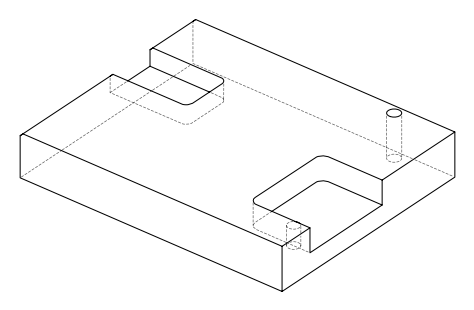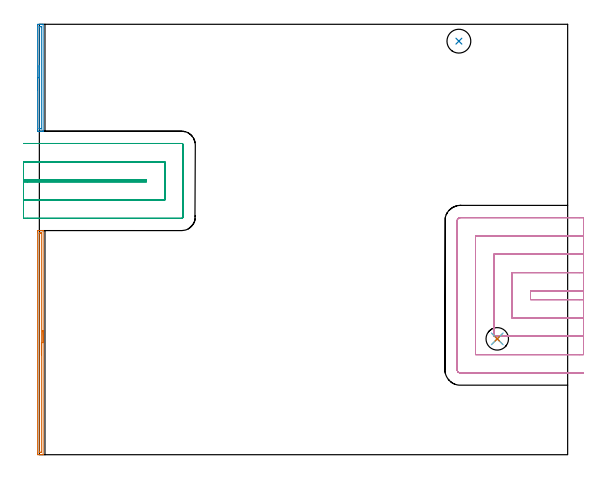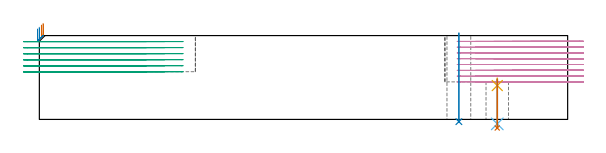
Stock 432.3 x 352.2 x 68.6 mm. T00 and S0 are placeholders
(PLAN: 8 operations, 5 tool changes, 42.7 min)
(1 AREA_MILL | FG_CHAMFER_SURFACE | UGT0205_001 | 3.11 min | 1975 mm3)
(2 AREA_MILL_1 | FG_CHAMFER_SURFACE_1 | UGT0205_001 | 1.57 min | 959 mm3)
(3 MILL_SLOT | SLOT_PARTIAL_RECTANGULAR | UGT0201_094 | Follow Part, ap 5, ae 75% | 11.18 min | 305454 mm3)
(4 MILL_SLOT_1 | SLOT_PARTIAL_RECTANGULAR_1 | UGT0201_094 | Follow Part, ap 5, ae 75% | 26.2 min | 557239 mm3)
(5 SPOT_DRILL | STEP1HOLE | NXT0321_9005460120000 | 0.06 min | 158 mm3)
(6 DRILL_THROUGH_HOLE_INTO_CENTER | STEP1HOLE | NXT0301_089 | 0.15 min | 3182 mm3)
(7 DRILL_TO_ENLARGE_THROUGH_HOLE | STEP1HOLE | UGT0301_253 | 0.17 min | 4802 mm3)
(8 INDEXABLE_INSERT_DRILL_THROUGH_HOLE_FROM_SOLID | STEP1HOLE_1 | NXT0302_010 | 0.29 min | 20420 mm3)
(TOOL UGT0205_001 | Chamfer Mill 20 x 3 x 45 deg. | D20 FL50 Z2)
(TOOL UGT0201_094 | End mill 20 mm | D20 FL38 Z4)
(TOOL NXT0321_9005460120000 | NC Spot Drill, 142deg, 12mm, Carbide, Uncoated | D12 PA142 FL30 Z2)
(TOOL NXT0301_089 | Carbide Drill 11.8mm [860.1-1180-035A1-MM 2214] | D11.8 PA140 FL55 Z2)
(TOOL UGT0301_253 | Twist Drill 18.4 mm | D18.4 PA118 FL135 Z2)
(TOOL NXT0302_010 | Index. Insert Drill 19.5mm [880-D1950L25-05] | D19.5 PA176 FL98 Z2)
(OP 1 AREA_MILL)
G17 G21 G94 G90
T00 M6
G54
G17 G0 G90 X3.099 Y101.7 S1061 M3
G43 Z78.6 H0
G94 G1 Y101.662 Z77.728 F250.
Y101.548 Z76.863
Y101.359 Z76.011
Y101.097 Z75.179
Y100.763 Z74.373
Y100.36 Z73.599
Y99.892 Z72.864
Y99.361 Z72.171
Y98.771 Z71.528
Y98.128 Z70.939
Y97.436 Z70.408
Y96.7 Z69.939
Y95.926 Z69.536
Y95.12 Z69.202
Y94.288 Z68.94
Y93.437 Z68.751
Y92.572 Z68.637
Y91.7 Z68.599
X3.1 Y0.167 Z68.6
X3.097 Y0.01 Z68.588
X3.07 Y0.007 Z68.562
X2.707 Y0. Z68.206
X2.349 Z67.848
X1.687 Z67.182
X0.469 Z65.966
X-0.087 Z65.407
X-0.696 Z64.799
X-0.974 Y0.001 Z64.522
X-1.219 Y0.003 Z64.277
X-1.491 Y0.008 Z64.005
X-1.494 Y0.09 Z64.003
X-1.499 Y0.613 Z64.001
X-1.5 Y1.143 Z64.
Y182.424
X-1.499 Y182.787 Z64.001
X-1.494 Y183.311 Z64.003
X-1.491 Y183.392 Z64.005
X-0.974 Y183.4 Z64.522
X-0.696 Z64.799
X-0.087 Z65.407
X0.469 Z65.966
X0.8 Z66.296
X1.356 Z66.852
X1.687 Z67.182
X2.349 Z67.848
X2.707 Z68.206
X3.074 Z68.565
X3.101 Y183.39 Z68.591
X3.1 Y183.272 Z68.598
X3.099 Y183.234 Z68.599
Y91.7
X1.685 Z67.185
X1.686 Y2.4 Z67.186
X1.684 Y2.176 Z67.184
X1.682 Y2.065 Z67.182
X1.679 Y2.018 Z67.179
X1.592 Y2.01 Z67.092
X1.195 Y2.002 Z66.695
X0.8 Y2. Z66.3
X0.309 Y2.001 Z65.809
X0.055 Y2.005 Z65.555
X-0.048 Y2.01 Z65.452
X-0.079 Y2.018 Z65.421
X-0.081 Y2.066 Z65.419
X-0.084 Y2.176 Z65.416
X-0.086 Y2.398 Z65.414
Y181.
X-0.084 Y181.224 Z65.416
X-0.082 Y181.335 Z65.418
X-0.079 Y181.382 Z65.421
X0.007 Y181.39 Z65.507
X0.405 Y181.398 Z65.905
X0.8 Y181.4 Z66.3
X1.291 Y181.399 Z66.791
X1.545 Y181.394 Z67.045
X1.647 Y181.39 Z67.147
X1.678 Y181.381 Z67.178
X1.68 Y181.334 Z67.18
X1.683 Y181.224 Z67.183
X1.685 Y181.003 Z67.185
Y91.7
Y90.828 Z67.223
Y89.964 Z67.337
Y89.112 Z67.526
Y88.28 Z67.788
Y87.474 Z68.122
Y86.7 Z68.525
Y85.964 Z68.994
Y85.272 Z69.525
Y84.629 Z70.114
Y84.04 Z70.757
Y83.509 Z71.449
Y83.04 Z72.185
Y82.637 Z72.959
Y82.303 Z73.765
Y82.041 Z74.597
Y81.852 Z75.449
Y81.738 Z76.314
Y81.7 Z77.185
G0 Z78.6
M5
M2
(OP 2 AREA_MILL_1)
G17 G21 G94 G90
T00 M6
G54
G17 G0 G90 X-1.5 Y298.45 S1061 M3
G43 Z78.6 H0
Z74.
G94 G1 Y298.488 Z73.128 F250.
Y298.602 Z72.264
Y298.791 Z71.412
Y299.053 Z70.58
Y299.387 Z69.774
Y299.79 Z69.
Y300.258 Z68.264
Y300.79 Z67.572
Y301.379 Z66.929
Y302.022 Z66.34
Y302.714 Z65.808
Y303.45 Z65.34
Y304.224 Z64.937
Y305.03 Z64.603
Y305.862 Z64.341
Y306.714 Z64.152
Y307.578 Z64.038
Y308.45 Z64.
Y351.264
X-1.499 Y351.626 Z64.001
X-1.493 Y352.147 Z64.002
X-1.49 Y352.192 Z64.005
X-0.974 Y352.2 Z64.521
X-0.344 Z65.153
X-0.087 Z65.41
X0.543 Z66.04
X0.8 Z66.296
X1.314 Z66.814
X2.059 Z67.558
X2.574 Z68.072
X2.795 Z68.294
X3.077 Y352.193 Z68.569
X3.097 Y352.19 Z68.588
X3.1 Y352.071 Z68.6
Y264.829
X3.097 Y264.71 Z68.588
X3.077 Y264.707 Z68.569
X2.795 Y264.7 Z68.293
X2.059 Z67.558
X1.314 Z66.814
X0.8 Z66.296
X0.543 Z66.04
X-0.087 Z65.41
X-0.344 Z65.153
X-0.974 Y264.701 Z64.521
X-1.218 Y264.703 Z64.276
X-1.49 Y264.708 Z64.005
X-1.493 Y264.753 Z64.003
X-1.499 Y265.274 Z64.001
X-1.5 Y265.803 Z64.
Y308.45
X-0.086 Z65.414
Y349.844
X-0.084 Y350.068 Z65.416
X-0.081 Y350.177 Z65.419
X-0.08 Y350.185 Z65.42
X-0.068 Y350.19 Z65.432
X-0.007 Y350.195 Z65.493
X0.093 Y350.198 Z65.593
X0.447 Y350.2 Z65.947
X1.334 Z66.834
X1.554 Y350.199 Z67.054
X1.627 Y350.197 Z67.127
X1.657 Y350.194 Z67.157
X1.675 Y350.191 Z67.175
X1.679 Y350.176 Z67.179
X1.682 Y350.067 Z67.182
X1.686 Y349.846 Z67.186
Y267.056
X1.684 Y266.832 Z67.184
X1.681 Y266.723 Z67.181
X1.68 Y266.715 Z67.18
X1.668 Y266.71 Z67.168
X1.607 Y266.705 Z67.107
X1.507 Y266.702 Z67.007
X1.153 Y266.7 Z66.653
X0.266 Z65.766
X0.046 Y266.701 Z65.546
X-0.027 Y266.703 Z65.473
X-0.057 Y266.706 Z65.443
X-0.075 Y266.709 Z65.425
X-0.079 Y266.724 Z65.421
X-0.082 Y266.833 Z65.418
X-0.086 Y267.054 Z65.414
Y308.45
Y309.322 Z65.452
Y310.186 Z65.566
Y311.038 Z65.755
Y311.87 Z66.017
Y312.676 Z66.351
Y313.45 Z66.754
Y314.186 Z67.223
Y314.878 Z67.754
Y315.521 Z68.343
Y316.11 Z68.986
Y316.642 Z69.678
Y317.11 Z70.414
Y317.513 Z71.188
Y317.847 Z71.994
Y318.109 Z72.826
Y318.298 Z73.678
Y318.412 Z74.543
Y318.45 Z75.414
G0 Z78.6
M5
M2
(OP 3 MILL_SLOT)
G17 G21 G94 G90
T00 M6
G54
G17 G0 G90 X-13. Y223.4 S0 M3
G43 Z78.6 H0
Z63.667
G94 G1 X-10. F250.
X87.6 F500.
Y224.7
X-10.
X-13. F250.
Y208.4
X-10.
X102.6 F500.
Y239.7
X-10.
X-13. F250.
Y193.4
X-10.
X116.4 F500.
G3 X117.6 Y194.6 R1.2
G1 Y253.5
G3 X116.4 Y254.7 R1.2
G1 X-10.
X-13. F250.
G0 Y223.4 Z58.733
G1 X-10.
X87.6 F500.
Y224.7
X-10.
X-13. F250.
Y208.4
X-10.
X102.6 F500.
Y239.7
X-10.
X-13. F250.
Y193.4
X-10.
X116.4 F500.
G3 X117.6 Y194.6 R1.2
G1 Y253.5
G3 X116.4 Y254.7 R1.2
G1 X-10.
X-13. F250.
G0 Y223.4 Z53.8
G1 X-10.
X87.6 F500.
Y224.7
X-10.
X-13. F250.
Y208.4
X-10.
X102.6 F500.
Y239.7
X-10.
X-13. F250.
Y193.4
X-10.
X116.4 F500.
G3 X117.6 Y194.6 R1.2
G1 Y253.5
G3 X116.4 Y254.7 R1.2
G1 X-10.
X-13. F250.
G0 Y223.4 Z48.867
G1 X-10.
X87.6 F500.
Y224.7
X-10.
X-13. F250.
Y208.4
X-10.
X102.6 F500.
Y239.7
X-10.
X-13. F250.
Y193.4
X-10.
X116.4 F500.
G3 X117.6 Y194.6 R1.2
G1 Y253.5
G3 X116.4 Y254.7 R1.2
G1 X-10.
X-13. F250.
G0 Y223.4 Z43.933
G1 X-10.
X87.6 F500.
Y224.7
X-10.
X-13. F250.
Y208.4
X-10.
X102.6 F500.
Y239.7
X-10.
X-13. F250.
Y193.4
X-10.
X116.4 F500.
G3 X117.6 Y194.6 R1.2
G1 Y253.5
G3 X116.4 Y254.7 R1.2
G1 X-10.
X-13. F250.
G0 Y223.4 Z39.
G1 X-10.
X87.6 F500.
Y224.7
X-10.
X-13. F250.
Y208.4
X-10.
X102.6 F500.
Y239.7
X-10.
X-13. F250.
Y193.4
X-10.
X116.4 F500.
G3 X117.6 Y194.6 R1.2
G1 Y253.5
G3 X116.4 Y254.7 R1.2
G1 X-10.
X-13. F250.
G0 Z78.6
M5
M2
(OP 4 MILL_SLOT_1)
G17 G21 G94 G90
T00 M6
G54
G17 G0 G90 X445.3 Y134. S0 M3
G43 Z78.6 H0
Z63.862
G94 G1 X442.3 F250.
X401.9 F500.
Y126.9
X442.3
X445.3 F250.
Y149.
X442.3
X386.9 F500.
Y111.9
X442.3
X445.3 F250.
Y164.
X442.3
X371.9 F500.
Y96.9
X442.3
X445.3 F250.
Y179.
X442.3
X356.9 F500.
Y81.9
X442.3
X445.3 F250.
Y194.
X442.3
X344.5 F500.
G3 X341.9 Y191.4 R2.6
G1 Y69.5
G3 X344.5 Y66.9 R2.6
G1 X442.3
X445.3 F250.
G0 Y134. Z59.125
G1 X442.3
X401.9 F500.
Y126.9
X442.3
X445.3 F250.
Y149.
X442.3
X386.9 F500.
Y111.9
X442.3
X445.3 F250.
Y164.
X442.3
X371.9 F500.
Y96.9
X442.3
X445.3 F250.
Y179.
X442.3
X356.9 F500.
Y81.9
X442.3
X445.3 F250.
Y194.
X442.3
X344.5 F500.
G3 X341.9 Y191.4 R2.6
G1 Y69.5
G3 X344.5 Y66.9 R2.6
G1 X442.3
X445.3 F250.
G0 Y134. Z54.387
G1 X442.3
X401.9 F500.
Y126.9
X442.3
X445.3 F250.
Y149.
X442.3
X386.9 F500.
Y111.9
X442.3
X445.3 F250.
Y164.
X442.3
X371.9 F500.
Y96.9
X442.3
X445.3 F250.
Y179.
X442.3
X356.9 F500.
Y81.9
X442.3
X445.3 F250.
Y194.
X442.3
X344.5 F500.
G3 X341.9 Y191.4 R2.6
G1 Y69.5
G3 X344.5 Y66.9 R2.6
G1 X442.3
X445.3 F250.
G0 Y134. Z49.65
G1 X442.3
X401.9 F500.
Y126.9
X442.3
X445.3 F250.
Y149.
X442.3
X386.9 F500.
Y111.9
X442.3
X445.3 F250.
Y164.
X442.3
X371.9 F500.
Y96.9
X442.3
X445.3 F250.
Y179.
X442.3
X356.9 F500.
Y81.9
X442.3
X445.3 F250.
Y194.
X442.3
X344.5 F500.
G3 X341.9 Y191.4 R2.6
G1 Y69.5
G3 X344.5 Y66.9 R2.6
G1 X442.3
X445.3 F250.
G0 Y134. Z44.912
G1 X442.3
X401.9 F500.
Y126.9
X442.3
X445.3 F250.
Y149.
X442.3
X386.9 F500.
Y111.9
X442.3
X445.3 F250.
Y164.
X442.3
X371.9 F500.
Y96.9
X442.3
X445.3 F250.
Y179.
X442.3
X356.9 F500.
Y81.9
X442.3
X445.3 F250.
Y194.
X442.3
X344.5 F500.
G3 X341.9 Y191.4 R2.6
G1 Y69.5
G3 X344.5 Y66.9 R2.6
G1 X442.3
X445.3 F250.
G0 Y134. Z40.175
G1 X442.3
X401.9 F500.
Y126.9
X442.3
X445.3 F250.
Y149.
X442.3
X386.9 F500.
Y111.9
X442.3
X445.3 F250.
Y164.
X442.3
X371.9 F500.
Y96.9
X442.3
X445.3 F250.
Y179.
X442.3
X356.9 F500.
Y81.9
X442.3
X445.3 F250.
Y194.
X442.3
X344.5 F500.
G3 X341.9 Y191.4 R2.6
G1 Y69.5
G3 X344.5 Y66.9 R2.6
G1 X442.3
X445.3 F250.
G0 Y134. Z35.437
G1 X442.3
X401.9 F500.
Y126.9
X442.3
X445.3 F250.
Y149.
X442.3
X386.9 F500.
Y111.9
X442.3
X445.3 F250.
Y164.
X442.3
X371.9 F500.
Y96.9
X442.3
X445.3 F250.
Y179.
X442.3
X356.9 F500.
Y81.9
X442.3
X445.3 F250.
Y194.
X442.3
X344.5 F500.
G3 X341.9 Y191.4 R2.6
G1 Y69.5
G3 X344.5 Y66.9 R2.6
G1 X442.3
X445.3 F250.
G0 Y134. Z30.7
G1 X442.3
X401.9 F500.
Y126.9
X442.3
X445.3 F250.
Y149.
X442.3
X386.9 F500.
Y111.9
X442.3
X445.3 F250.
Y164.
X442.3
X371.9 F500.
Y96.9
X442.3
X445.3 F250.
Y179.
X442.3
X356.9 F500.
Y81.9
X442.3
X445.3 F250.
Y194.
X442.3
X344.5 F500.
G3 X341.9 Y191.4 R2.6
G1 Y69.5
G3 X344.5 Y66.9 R2.6
G1 X442.3
X445.3 F250.
G0 Z78.6
M5
M2
(OP 5 SPOT_DRILL)
G17 G21 G94 G90
T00 M6
G54
G17 G0 G90 X374.7 Y94.8 S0 M3
G43 Z78.6 H0
G94 G81 G98 Z27.7 F250. R33.7
G80
M5
M2
(OP 6 DRILL_THROUGH_HOLE_INTO_CENTER)
G17 G21 G94 G90
T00 M6
G54
G17 G0 G90 X374.7 Y94.8 S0 M3
G43 Z78.6 H1
G94 G73 G98 Z-3.647 F250. Q11.449 R32.7
G80
M5
M2
(OP 7 DRILL_TO_ENLARGE_THROUGH_HOLE)
G17 G21 G94 G90
T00 M6
G54
G17 G0 G90 X374.7 Y94.8 S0 M3
G43 Z78.6 H0
G94 G81 G98 Z-7.028 F250. R32.7
G80
M5
M2
(OP 8 INDEXABLE_INSERT_DRILL_THROUGH_HOLE_FROM_SOLID)
G17 G21 G94 G90
T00 M6
G54
G17 G0 G90 X343.3 Y338.4 S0 M3
G43 Z78.6 H1
G94 G81 G98 Z-1.84 F250. R70.6
G80
M5
M2
